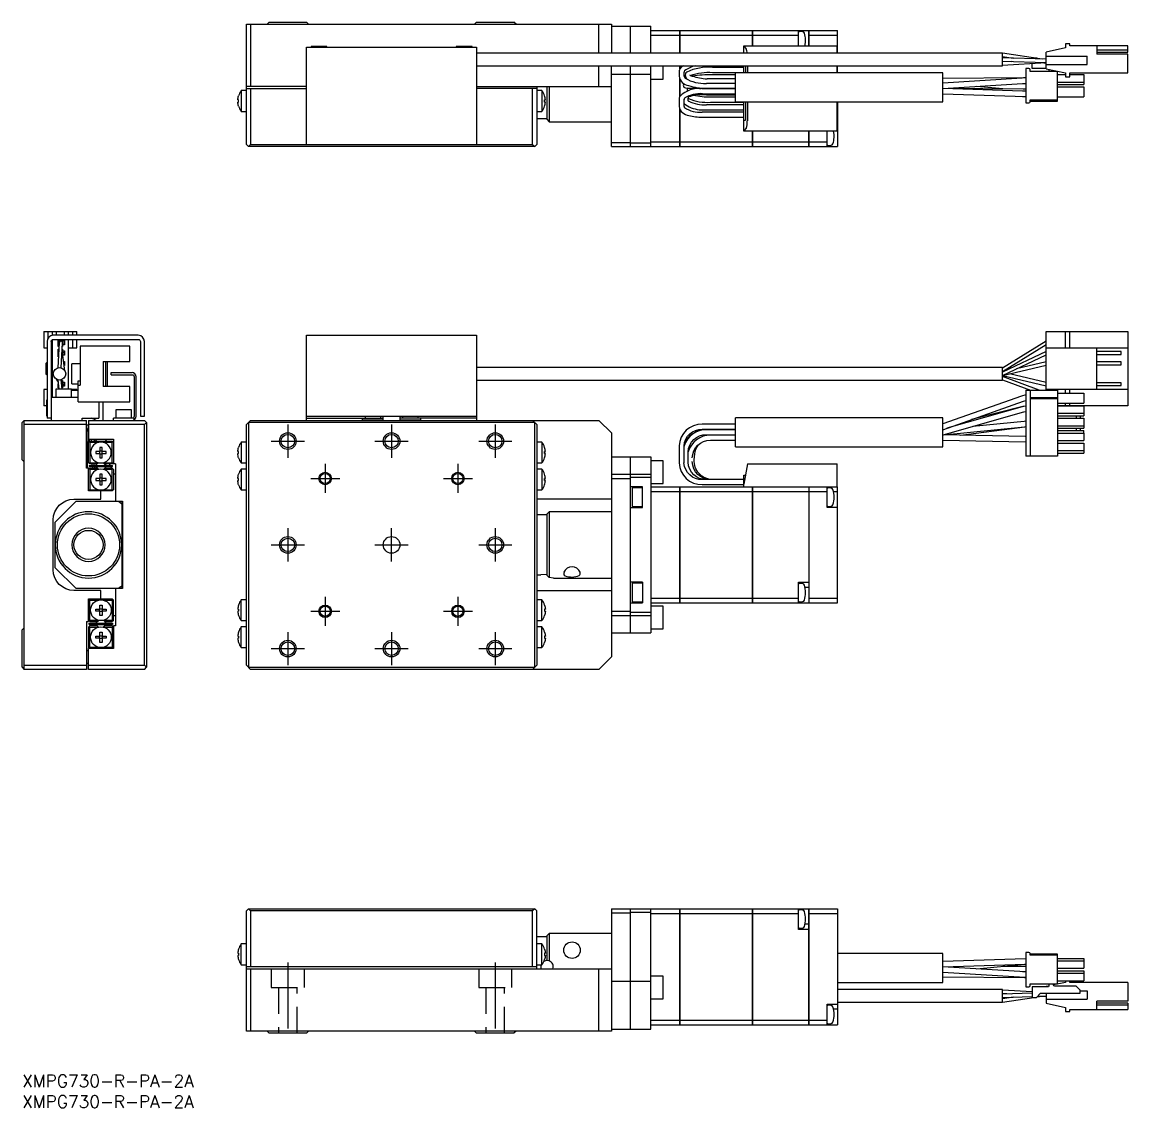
# Model space of a CAD drawing. Extents: x 0 to 554, y -8 to 254.
# Drawn here: x 0 to 266.6, y -8 to 253.6 of the extents above; entities that cross this region are included whole.
import ezdxf

# ---------------------------------------------------------------- set-up
doc = ezdxf.new("R2010")
doc.units = 0
doc.header["$LTSCALE"] = 0.5
doc.linetypes.add('CENTER', pattern=[50.8, 31.75, -6.35, 6.35, -6.35])
doc.linetypes.add('DASHED', pattern=[19.05, 12.7, -6.35])
for name, color, linetype in [('MSM_CENTER', 1, 'CENTER'), ('MSM_CONTINUOUS', 7, 'CONTINUOUS'), ('MSM_DASHED', 4, 'DASHED'), ('MSM_NARROW', 5, 'CONTINUOUS'), ('MSM_PART_NUMBER', 7, 'CONTINUOUS')]:
    doc.layers.add(name, color=color, linetype=linetype)
doc.styles.get("Standard").update_dxf_attribs({"font": 'txt.shx', "height": 3, "bigfont": 'bigfont.shx'})

msp = doc.modelspace()

# ---------------------------------------------------------------- linework, layer by layer
at = {"layer": 'MSM_CENTER'}
for p, q in [((64.06, 156.66), (64.06, 148.66)), ((89.06, 156.66), (89.06, 148.66)), ((114.06, 156.66), (114.06, 148.66)), ((60.06, 152.66), (68.06, 152.66)), ((85.06, 152.66), (93.06, 152.66)), ((110.06, 152.66), (118.06, 152.66)), ((73.06, 147.16), (73.06, 140.16)), ((105.06, 147.16), (105.06, 140.16)), ((69.56, 143.66), (76.56, 143.66)), ((101.56, 143.66), (108.56, 143.66)), ((64.06, 131.66), (64.06, 123.66)), ((89.06, 123.66), (89.06, 131.66)), ((114.06, 131.66), (114.06, 123.66)), ((60.06, 127.66), (68.06, 127.66)), ((85.06, 127.66), (93.06, 127.66)), ((110.06, 127.66), (118.06, 127.66)), ((73.06, 115.16), (73.06, 108.16)), ((105.06, 115.16), (105.06, 108.16)), ((69.56, 111.66), (76.56, 111.66)), ((101.56, 111.66), (108.56, 111.66)), ((64.06, 106.66), (64.06, 98.66)), ((89.06, 106.66), (89.06, 98.66)), ((114.06, 106.66), (114.06, 98.66)), ((60.06, 102.66), (68.06, 102.66)), ((85.06, 102.66), (93.06, 102.66)), ((110.06, 102.66), (118.06, 102.66)), ((64.06, 27), (64.06, 8)), ((114.06, 27), (114.06, 8))]:
    msp.add_line(p, q, dxfattribs=at)
at = {"layer": 'MSM_CONTINUOUS'}
for p, q in [((59.56, 253.62), (59.06, 253.12)), ((59.56, 253.62), (68.56, 253.62)), ((69.06, 253.12), (68.56, 253.62)), ((109.56, 253.62), (109.06, 253.12)), ((109.56, 253.62), (118.56, 253.62)), ((119.06, 253.12), (118.56, 253.62)), ((54.06, 224.12), (54.06, 253.12)), ((54.06, 253.12), (142.06, 253.12)), ((55.06, 253.12), (55.06, 238.12)), ((139.06, 246.12), (139.06, 253.12)), ((142.06, 253.12), (142.06, 246.12)), ((142.06, 252.62), (151.56, 252.62)), ((146.56, 252.62), (146.56, 246.12)), ((151.56, 246.12), (151.56, 252.62)), ((151.56, 251.62), (158.55, 251.62)), ((158.55, 246.12), (158.55, 251.62)), ((158.56, 251.61), (158.55, 251.61)), ((158.56, 251.62), (176.05, 251.62)), ((158.56, 251.62), (158.56, 246.12)), ((176.05, 247.92), (176.05, 251.62)), ((176.06, 251.61), (176.05, 251.61)), ((176.06, 251.62), (176.06, 247.92)), ((176.06, 251.62), (189.66, 251.62)), ((187.16, 247.92), (187.16, 251.62)), ((188.15, 251.28), (187.38, 251.35)), ((189.66, 247.92), (189.66, 251.62)), ((189.66, 251.61), (189.67, 251.61)), ((189.67, 251.62), (189.67, 247.92)), ((189.67, 251.62), (196.56, 251.62)), ((196.56, 246.12), (196.56, 251.62)), ((151.56, 250.47), (158.55, 250.47)), ((158.56, 250.47), (158.55, 250.47)), ((158.56, 250.47), (176.05, 250.47)), ((173.96, 246.12), (173.96, 247.92)), ((173.96, 247.92), (196.46, 247.92)), ((176.06, 250.47), (176.05, 250.47)), ((176.06, 250.47), (187.16, 250.47)), ((189.66, 250.47), (189.67, 250.47)), ((189.67, 250.47), (196.56, 250.47)), ((196.46, 246.12), (196.46, 247.92)), ((251.56, 248.4), (251.56, 247.4)), ((252.56, 248.4), (251.56, 248.4)), ((252.56, 247.9), (252.56, 248.4)), ((68.56, 224.12), (68.56, 247.62)), ((68.56, 247.62), (109.56, 247.62)), ((73.46, 247.72), (69.66, 247.72)), ((69.66, 247.72), (69.66, 247.62)), ((73.46, 247.62), (73.46, 247.72)), ((108.46, 247.72), (104.66, 247.72)), ((104.66, 247.72), (104.66, 247.62)), ((108.46, 247.62), (108.46, 247.72)), ((109.56, 247.62), (109.56, 224.12)), ((236.31, 246.12), (109.56, 246.12)), ((173.96, 247.81), (174.57, 247.21)), ((236.31, 243.12), (236.31, 246.12)), ((245.9, 244.71), (236.31, 246.12)), ((236.31, 245.32), (238.93, 244.94)), ((251.56, 247.4), (246.86, 246.4)), ((246.86, 242.4), (246.86, 246.4)), ((246.86, 245.4), (256.71, 245.4)), ((266.56, 247.9), (252.56, 247.9)), ((256.71, 243.4), (256.71, 245.4)), ((259.06, 247.9), (259.06, 245.9)), ((266.56, 246.9), (259.06, 246.9)), ((259.06, 246.4), (266.56, 246.4)), ((266.56, 245.9), (259.06, 245.9)), ((266.56, 246.4), (266.56, 247.9)), ((266.56, 241.4), (266.56, 245.9)), ((109.56, 243.12), (236.31, 243.12)), ((139.06, 238.12), (139.06, 243.12)), ((142.06, 223.62), (142.06, 243.12)), ((146.56, 243.12), (146.56, 223.62)), ((151.56, 223.62), (151.56, 243.12)), ((154.56, 239.87), (154.56, 243.12)), ((158.55, 242.33), (158.55, 243.12)), ((158.56, 243.12), (158.56, 242.35)), ((173.96, 242.72), (166.44, 242.72)), ((173.96, 241.39), (173.96, 243.12)), ((174.35, 243.12), (174.35, 241.39)), ((174.83, 243.12), (174.83, 241.39)), ((196.46, 241.39), (196.46, 243.12)), ((196.56, 241.39), (196.56, 243.12)), ((246.86, 244.68), (236.31, 245.02)), ((236.31, 244.22), (246.86, 243.88)), ((236.31, 244.22), (238.4, 244.15)), ((238.42, 244.15), (236.31, 244.02)), ((236.31, 243.22), (246.86, 243.88)), ((243.51, 242.47), (243.51, 243.67)), ((243.91, 245), (244.51, 245)), ((244.51, 245), (244.62, 244.9)), ((246.34, 243.85), (246.86, 243.77)), ((246.86, 243.4), (256.71, 243.4)), ((142.06, 241.12), (151.56, 241.12)), ((158.36, 241.57), (158.36, 240.62)), ((158.55, 235.72), (158.55, 239.97)), ((158.56, 239.95), (158.56, 235.74)), ((159.56, 240.6), (159.56, 241.57)), ((159.88, 240.58), (159.9, 240.54)), ((159.9, 240.54), (159.97, 240.34)), ((161.08, 240.79), (161.03, 240.95)), ((171.96, 240.92), (166.42, 240.92)), ((166.44, 241.52), (173.96, 241.52)), ((166.54, 239.97), (166.5, 239.97)), ((171.96, 239.97), (166.52, 239.97)), ((171.96, 234.39), (171.96, 241.39)), ((221.96, 241.39), (171.96, 241.39)), ((221.96, 234.39), (221.96, 241.39)), ((241.63, 240.17), (221.96, 240.02)), ((241.1, 240.12), (221.96, 238.92)), ((241.96, 240.16), (241.1, 240.12)), ((241.96, 240.17), (241.36, 240.17)), ((241.96, 240.17), (241.63, 240.17)), ((241.96, 242.43), (241.96, 234.15)), ((242.68, 242.43), (241.96, 242.43)), ((242.98, 241.72), (242.98, 242.13)), ((249.61, 241.72), (242.98, 241.72)), ((246.86, 242.47), (243.51, 242.47)), ((246.86, 242.4), (251.56, 241.4)), ((247.51, 242.26), (247.51, 241.72)), ((248.66, 241.72), (248.66, 242)), ((249.61, 234.61), (249.61, 241.72)), ((249.61, 240.99), (251.56, 240.99)), ((251.56, 241.4), (251.56, 240.4)), ((251.56, 240.4), (252.56, 240.4)), ((252.56, 241.4), (266.56, 241.4)), ((252.56, 240.4), (252.56, 241.4)), ((252.56, 240.99), (255.96, 240.99)), ((255.96, 240.99), (255.96, 238.59)), ((68.56, 238.12), (54.06, 238.12)), ((54.06, 237.62), (68.56, 237.62)), ((55.06, 237.62), (55.06, 224.12)), ((109.56, 238.12), (142.06, 238.12)), ((124.06, 237.62), (109.56, 237.62)), ((123.06, 224.12), (123.06, 237.62)), ((124.06, 238.12), (124.06, 224.12)), ((126.56, 230.12), (126.56, 238.12)), ((127.06, 238.12), (127.06, 229.62)), ((151.56, 239.87), (154.56, 239.87)), ((159.4, 238.61), (159.36, 238.42)), ((159.52, 238.79), (159.4, 238.61)), ((160.37, 237.75), (160.36, 237.7)), ((160.36, 237.7), (160.36, 237.29)), ((160.36, 237.29), (160.36, 237.26)), ((160.36, 237.26), (160.42, 237.03)), ((171.96, 237.57), (163.96, 237.57)), ((171.96, 238.87), (164.96, 238.87)), ((164.96, 237.67), (171.96, 237.67)), ((241.17, 237), (221.96, 237.62)), ((221.98, 237.62), (241.18, 238.82)), ((241.3, 237.48), (221.98, 237.62)), ((236.44, 237.51), (230.12, 238.13)), ((241.18, 238.82), (241.96, 238.86)), ((241.96, 237.47), (241.3, 237.48)), ((249.61, 239.19), (255.96, 239.19)), ((249.61, 238.59), (255.96, 238.59)), ((249.61, 237.99), (255.96, 237.99)), ((255.96, 237.99), (255.96, 235.59)), ((52.17, 234.88), (51.98, 234.88)), ((52.17, 235.87), (52.16, 235.87)), ((52.17, 234.36), (52.17, 234.88)), ((52.84, 237.12), (52.84, 232.12)), ((54.06, 237.12), (52.84, 237.12)), ((125.29, 237.12), (124.06, 237.12)), ((125.29, 237.12), (125.29, 232.12)), ((125.95, 235.87), (125.96, 235.87)), ((125.95, 234.36), (125.95, 234.88)), ((125.95, 234.88), (126.15, 234.88)), ((158.36, 235.02), (158.36, 233.28)), ((159.56, 233.28), (159.56, 235.02)), ((160.56, 234.68), (160.56, 235.41)), ((162.91, 236.19), (164.96, 236.12)), ((163.96, 236.37), (171.96, 236.37)), ((164.96, 236.12), (171.96, 236.12)), ((171.96, 235.52), (165.96, 235.52)), ((221.96, 236.32), (241.85, 235.68)), ((241.13, 235.7), (241.96, 235.68)), ((241.96, 236.98), (241.17, 237)), ((241.85, 235.68), (241.96, 235.67)), ((242.98, 234.45), (242.98, 234.86)), ((242.98, 234.86), (249.61, 234.86)), ((242.98, 234.61), (249.61, 234.61)), ((249.61, 235.59), (255.96, 235.59)), ((51.98, 234.36), (52.17, 234.36)), ((52.16, 233.37), (52.17, 233.37)), ((52.84, 232.12), (54.06, 232.12)), ((124.06, 232.12), (125.29, 232.12)), ((126.15, 234.36), (125.95, 234.36)), ((125.96, 233.37), (125.95, 233.37)), ((158.55, 223.62), (158.55, 232.67)), ((158.56, 232.65), (158.56, 223.62)), ((173.96, 231.92), (163.96, 231.92)), ((173.96, 233.72), (164.96, 233.72)), ((164.96, 232.52), (173.96, 232.52)), ((165.96, 234.32), (173.96, 234.32)), ((171.96, 234.39), (221.96, 234.39)), ((173.96, 227.32), (173.96, 234.39)), ((174.35, 234.39), (174.35, 230.02)), ((174.83, 234.39), (174.83, 229.8)), ((196.46, 227.32), (196.46, 234.39)), ((196.56, 234.39), (196.56, 223.62)), ((241.96, 234.15), (242.68, 234.15)), ((124.06, 230.37), (126.56, 230.37)), ((126.56, 230.12), (127.06, 229.62)), ((127.06, 229.62), (142.06, 229.62)), ((163.96, 230.72), (173.96, 230.72)), ((173.96, 230.02), (174.35, 230.02)), ((174.57, 228.03), (173.96, 227.43)), ((196.46, 227.32), (173.96, 227.32)), ((176.05, 223.62), (176.05, 227.32)), ((176.06, 227.32), (176.06, 223.62)), ((189.66, 223.62), (189.66, 227.32)), ((189.67, 227.32), (189.67, 223.62)), ((194.06, 223.62), (194.06, 227.32)), ((196.46, 227.37), (196.56, 227.37)), ((54.06, 224.12), (54.56, 223.62)), ((54.56, 223.62), (55.06, 224.12)), ((55.06, 224.12), (123.06, 224.12)), ((123.06, 224.12), (123.56, 223.62)), ((123.56, 223.62), (124.06, 224.12)), ((142.06, 224.62), (146.56, 224.62)), ((151.56, 224.46), (146.56, 224.46)), ((151.56, 224.78), (158.55, 224.78)), ((158.56, 224.78), (158.55, 224.78)), ((158.56, 224.78), (176.05, 224.78)), ((176.06, 224.78), (176.05, 224.78)), ((176.06, 224.78), (189.66, 224.78)), ((189.66, 224.78), (189.67, 224.78)), ((189.67, 224.78), (194.06, 224.78)), ((194.27, 223.89), (195.04, 223.96)), ((123.56, 223.62), (54.56, 223.62)), ((142.06, 223.62), (158.55, 223.62)), ((158.56, 223.63), (158.55, 223.63)), ((158.56, 223.62), (176.05, 223.62)), ((176.06, 223.63), (176.05, 223.63)), ((176.06, 223.62), (189.66, 223.62)), ((189.66, 223.63), (189.67, 223.63)), ((189.67, 223.62), (196.56, 223.62)), ((5.22, 179.08), (5.22, 175.13)), ((5.22, 179.08), (13.22, 179.08)), ((6.22, 179.08), (6.22, 177.44)), ((7.22, 179.08), (7.22, 178.13)), ((8.22, 179.08), (8.22, 178.16)), ((10.22, 178.16), (10.22, 179.08)), ((11.22, 178.16), (11.22, 179.08)), ((12.22, 178.16), (12.22, 179.08)), ((13.22, 178.16), (13.22, 179.08)), ((246.86, 164.91), (246.86, 179.08)), ((246.86, 179.08), (266.56, 179.08)), ((251.56, 175.13), (251.56, 179.08)), ((252.56, 175.13), (252.56, 179.08)), ((266.56, 179.08), (266.56, 161.18)), ((6, 176.66), (6, 158.16)), ((7, 176.66), (7, 157.66)), ((7.22, 177.07), (7.22, 163.16)), ((28, 178.16), (7.5, 178.16)), ((7.5, 177.16), (28, 177.16)), ((8.94, 176.4), (8.62, 170.31)), ((8.72, 175.48), (8.72, 177.16)), ((9.42, 170.3), (9.74, 176.36)), ((9.72, 177.16), (9.72, 176.88)), ((9.72, 176.88), (10.22, 176.88)), ((10.22, 176.88), (10.22, 175.88)), ((11.22, 165.16), (11.22, 177.16)), ((12.22, 175.13), (12.22, 177.16)), ((13.22, 175.13), (13.22, 177.16)), ((28.5, 176.66), (28.5, 158.66)), ((29.5, 158.66), (29.5, 176.66)), ((68.56, 178.16), (109.56, 178.16)), ((68.56, 157.66), (68.56, 178.16)), ((109.56, 178.16), (109.56, 157.66)), ((246.86, 176.78), (236.31, 170.26)), ((236.31, 169.46), (246.86, 175.98)), ((5.22, 175.13), (6, 175.13)), ((8.89, 175.48), (8.72, 175.48)), ((8.72, 174.78), (8.86, 174.78)), ((8.72, 172.98), (8.72, 174.78)), ((9.66, 174.78), (9.72, 174.78)), ((9.72, 175.48), (9.7, 175.48)), ((10.22, 175.88), (9.72, 175.88)), ((9.72, 175.88), (9.72, 175.48)), ((9.72, 174.78), (9.72, 174.38)), ((9.72, 174.38), (10.22, 174.38)), ((10.31, 169.59), (9.74, 173.93)), ((10.22, 173.38), (9.81, 173.38)), ((10.22, 174.38), (10.22, 173.38)), ((11.22, 175.13), (13.22, 175.13)), ((26, 175.56), (14, 175.56)), ((14, 175.56), (14, 166.16)), ((26, 171.86), (26, 175.56)), ((246.86, 174.28), (236.31, 169.26)), ((236.31, 168.46), (246.86, 173.48)), ((246.86, 175.13), (266.56, 175.13)), ((259.06, 165.13), (259.06, 175.13)), ((264.96, 174.23), (259.06, 174.23)), ((259.06, 173.53), (264.96, 173.53)), ((264.96, 173.53), (264.96, 174.23)), ((6, 171.65), (5.72, 171.38)), ((5.72, 171.38), (5.72, 168.88)), ((8.76, 172.98), (8.72, 172.98)), ((8.72, 172.21), (8.72, 172.28)), ((8.72, 172.28), (8.73, 172.28)), ((10.01, 171.88), (10.22, 171.88)), ((10.22, 170.88), (10.14, 170.88)), ((10.22, 171.88), (10.22, 170.88)), ((12, 166.46), (12, 171.26)), ((14, 171.26), (12, 171.26)), ((19.5, 171.86), (26, 171.86)), ((19.5, 171.86), (19.5, 165.86)), ((20.2, 165.86), (20.2, 171.86)), ((20.5, 171.86), (20.5, 165.86)), ((236.31, 168.46), (246.86, 170.98)), ((246.86, 171.78), (239.69, 170.06)), ((264.96, 171.73), (259.06, 171.73)), ((259.06, 171.03), (264.96, 171.03)), ((264.96, 171.03), (264.96, 171.73)), ((5.72, 168.88), (6, 168.6)), ((21.5, 168.66), (21.5, 169.16)), ((21.5, 169.16), (26.5, 169.16)), ((21.5, 168.66), (26.5, 168.66)), ((27, 168.16), (27, 158.66)), ((27.5, 158.66), (27.5, 168.16)), ((236.31, 170.36), (109.56, 170.36)), ((236.31, 167.36), (236.31, 170.36)), ((236.31, 168.46), (246.86, 165.98)), ((245.2, 164.91), (236.31, 168.26)), ((246.86, 166.78), (238, 168.86)), ((8.24, 167.56), (8.69, 166.85)), ((8.64, 167.4), (8.84, 165.16)), ((8.72, 165.48), (8.72, 166.45)), ((8.81, 165.48), (8.72, 165.48)), ((9.64, 165.16), (9.44, 167.42)), ((9.45, 167.28), (9.72, 167.28)), ((9.79, 166.59), (9.47, 167.11)), ((9.72, 165.48), (9.61, 165.48)), ((9.72, 167.28), (9.72, 166.88)), ((9.72, 166.88), (10.22, 166.88)), ((9.72, 165.88), (9.72, 165.48)), ((10.22, 165.88), (9.72, 165.88)), ((10.22, 166.88), (10.22, 165.88)), ((12, 166.46), (13.5, 166.46)), ((13.5, 162.16), (13.5, 167.21)), ((13.5, 167.21), (14, 167.21)), ((13.5, 166.16), (14, 166.16)), ((26, 165.86), (19.5, 165.86)), ((26, 162.16), (26, 165.86)), ((109.56, 167.36), (236.31, 167.36)), ((236.31, 167.46), (243.08, 164.91)), ((264.96, 166.73), (259.06, 166.73)), ((259.06, 166.03), (264.96, 166.03)), ((264.96, 166.03), (264.96, 166.73)), ((5.22, 165.13), (5.22, 161.18)), ((6, 165.13), (5.22, 165.13)), ((13.5, 163.16), (7, 163.16)), ((11.9, 165.16), (8.1, 165.16)), ((8.1, 165.16), (8.1, 163.16)), ((11.9, 163.16), (11.9, 165.16)), ((13.22, 165.13), (11.9, 165.13)), ((11.9, 164.91), (13.5, 164.91)), ((12.22, 164.91), (12.22, 165.13)), ((13.22, 164.91), (13.22, 165.13)), ((240.93, 163.53), (221.96, 156.8)), ((241.96, 163.79), (240.93, 163.53)), ((241.96, 164.91), (241.96, 149.06)), ((241.96, 164.91), (249.61, 164.91)), ((242.98, 164.91), (242.98, 149.06)), ((249.61, 163.13), (242.98, 163.13)), ((249.61, 162.83), (242.98, 162.83)), ((266.56, 165.13), (246.86, 165.13)), ((249.61, 164.91), (249.61, 149.06)), ((249.61, 164.18), (255.96, 164.18)), ((251.56, 164.18), (251.56, 165.13)), ((252.56, 164.18), (252.56, 165.13)), ((255.96, 164.18), (255.96, 161.78)), ((5.9, 161.18), (5.22, 161.18)), ((5.9, 162.56), (5.9, 158.76)), ((6, 162.56), (5.9, 162.56)), ((13.5, 162.16), (26, 162.16)), ((18.5, 162.16), (18.5, 158.16)), ((19.47, 162.16), (19.47, 157.66)), ((26.4, 160.16), (22.6, 160.16)), ((22.6, 160.16), (22.6, 158.16)), ((26.4, 158.16), (26.4, 160.16)), ((221.96, 155.42), (241.37, 162.31)), ((241.11, 160.94), (222.9, 155.75)), ((241.2, 160.98), (228.89, 157.88)), ((241.96, 161.11), (241.11, 160.94)), ((241.96, 161.12), (241.2, 160.98)), ((241.36, 162.3), (241.96, 162.47)), ((241.37, 162.31), (241.96, 162.47)), ((249.61, 161.78), (255.96, 161.78)), ((249.61, 161.18), (255.96, 161.18)), ((266.56, 161.18), (249.61, 161.18)), ((251.56, 161.18), (251.56, 161.78)), ((252.56, 161.18), (252.56, 161.78)), ((255.96, 161.18), (255.96, 159.38)), ((0, 157.16), (0.5, 157.66)), ((0.5, 97.66), (0.5, 157.66)), ((0.5, 157.66), (15.5, 157.66)), ((5.9, 158.76), (6, 158.76)), ((7, 158.16), (6, 158.16)), ((14.5, 158.16), (18.5, 158.16)), ((14.5, 157.66), (14.5, 158.16)), ((15.5, 146.16), (15.5, 157.66)), ((16, 157.66), (16, 153.16)), ((16, 157.66), (29.5, 157.66)), ((17.46, 157.85), (17.49, 158.16)), ((22, 157.66), (22, 158.16)), ((27, 158.16), (22, 158.16)), ((27, 157.79), (27, 158.16)), ((28.5, 158.66), (29.5, 158.66)), ((30, 157.16), (29.5, 157.66)), ((54.06, 156.66), (55.06, 157.66)), ((55.06, 157.66), (139.06, 157.66)), ((68.56, 158.66), (109.56, 158.66)), ((68.56, 158.16), (87.06, 158.16)), ((82.06, 157.66), (82.06, 158.16)), ((82.06, 157.79), (87.06, 157.79)), ((82.66, 158.66), (82.66, 158.16)), ((86.46, 158.16), (86.46, 158.66)), ((87.06, 157.79), (87.06, 158.66)), ((91.06, 158.66), (91.06, 157.79)), ((109.56, 158.16), (91.06, 158.16)), ((91.06, 157.79), (96.06, 157.79)), ((91.66, 158.66), (91.66, 158.16)), ((95.46, 158.16), (95.46, 158.66)), ((96.06, 158.16), (96.06, 157.66)), ((123.06, 157.66), (124.06, 156.66)), ((142.06, 154.66), (139.06, 157.66)), ((171.96, 151.31), (171.96, 158.31)), ((221.96, 158.31), (171.96, 158.31)), ((221.96, 151.31), (221.96, 158.31)), ((222.05, 154.16), (241.47, 159.69)), ((241.55, 157.42), (229.15, 156.18)), ((241.47, 159.69), (241.96, 159.8)), ((241.96, 157.45), (241.55, 157.42)), ((249.61, 159.38), (255.96, 159.38)), ((249.61, 158.78), (255.96, 158.78)), ((249.61, 158.18), (255.96, 158.18)), ((254.07, 158.78), (254.07, 158.18)), ((255.07, 158.78), (255.07, 158.18)), ((255.96, 159.38), (255.96, 158.78)), ((255.96, 158.18), (255.96, 156.38)), ((0, 148.16), (0, 157.16)), ((15.5, 156.66), (0.5, 156.66)), ((15.5, 154.93), (15.9, 155.87)), ((15.77, 146.16), (15.95, 154.79)), ((29.5, 156.66), (16, 156.66)), ((29.5, 156.66), (30, 157.16)), ((29.5, 98.66), (29.5, 156.66)), ((30, 157.16), (30, 98.16)), ((54.06, 98.66), (54.06, 156.66)), ((54.56, 157.16), (54.56, 98.16)), ((123.56, 157.16), (54.56, 157.16)), ((123.56, 98.16), (123.56, 157.16)), ((124.06, 156.66), (124.06, 98.66)), ((142.06, 154.66), (142.06, 100.66)), ((171.96, 156.71), (163.96, 156.71)), ((163.96, 155.51), (171.96, 155.51)), ((171.96, 155.41), (164.96, 155.41)), ((222.09, 154.17), (241.68, 156.13)), ((226.26, 154.07), (241.72, 156.12)), ((241.68, 156.13), (241.96, 156.15)), ((249.61, 156.38), (255.96, 156.38)), ((249.61, 155.78), (255.96, 155.78)), ((249.61, 155.18), (255.96, 155.18)), ((254.07, 155.78), (254.07, 155.18)), ((255.07, 155.78), (255.07, 155.18)), ((255.96, 156.38), (255.96, 155.78)), ((255.96, 154.58), (255.96, 155.18)), ((16, 153.21), (15.94, 153.59)), ((16, 153.16), (22, 153.16)), ((16, 152.36), (16.15, 152.51)), ((16, 147.46), (16, 152.36)), ((16.11, 152.46), (16.01, 153.16)), ((16.11, 153.16), (16.22, 152.57)), ((16.3, 152.66), (16.15, 152.51)), ((16.15, 152.51), (16.3, 152.36)), ((16.3, 152.66), (21.7, 152.66)), ((16.3, 152.36), (16.3, 147.46)), ((18.5, 152.36), (16.3, 152.36)), ((16.55, 153.16), (16.71, 152.66)), ((17.25, 153.16), (17.46, 152.66)), ((17.5, 153.16), (18, 152.66)), ((21.7, 152.36), (19.5, 152.36)), ((20, 152.66), (20.25, 152.91)), ((20.25, 152.91), (20.5, 153.16)), ((21.85, 152.51), (21.7, 152.66)), ((21.7, 152.36), (21.85, 152.51)), ((21.7, 147.46), (21.7, 152.36)), ((21.85, 152.51), (22, 152.36)), ((22, 153.16), (22, 147.16)), ((52.84, 152.41), (52.84, 147.41)), ((54.06, 152.41), (52.84, 152.41)), ((125.29, 152.41), (124.06, 152.41)), ((125.29, 152.41), (125.29, 147.41)), ((164.25, 154.05), (164.22, 154.05)), ((164.22, 154.05), (164.25, 154.05)), ((164.25, 154.05), (165.46, 154.21)), ((164.96, 154.11), (164.25, 154.05)), ((164.96, 154.21), (171.96, 154.21)), ((171.96, 154.11), (164.96, 154.11)), ((165.96, 152.91), (171.96, 152.91)), ((241.88, 153.76), (221.96, 154.16)), ((221.96, 152.86), (241.86, 152.46)), ((241.96, 153.76), (241.81, 153.76)), ((241.86, 152.46), (241.96, 152.46)), ((241.96, 153.76), (241.88, 153.76)), ((249.61, 154.58), (255.96, 154.58)), ((249.61, 152.78), (255.96, 152.78)), ((249.61, 152.18), (255.96, 152.18)), ((255.96, 154.58), (255.96, 152.78)), ((255.96, 152.18), (255.96, 150.38)), ((18.74, 150.17), (17.75, 150.17)), ((17.75, 150.17), (17.75, 149.65)), ((17.75, 149.65), (18.74, 149.65)), ((18.67, 150.17), (18.67, 149.65)), ((19.26, 151.16), (18.74, 151.16)), ((18.74, 151.16), (18.74, 150.17)), ((19.26, 150.23), (18.74, 150.23)), ((18.74, 149.65), (18.74, 148.66)), ((18.74, 149.58), (19.26, 149.58)), ((19.26, 150.17), (19.26, 151.16)), ((20.25, 150.17), (19.26, 150.17)), ((19.26, 148.66), (19.26, 149.65)), ((19.26, 149.65), (20.25, 149.65)), ((19.33, 149.65), (19.33, 150.17)), ((20.25, 149.65), (20.25, 150.17)), ((52.17, 150.17), (51.98, 150.17)), ((51.98, 149.65), (52.17, 149.65)), ((52.17, 151.16), (52.16, 151.16)), ((52.17, 149.65), (52.17, 150.17)), ((125.95, 151.16), (125.96, 151.16)), ((125.95, 150.17), (126.15, 150.17)), ((125.95, 149.65), (125.95, 150.17)), ((126.15, 149.65), (125.95, 149.65)), ((158.36, 151.5), (158.36, 147.41)), ((159.56, 147.41), (159.56, 151.5)), ((159.57, 151.5), (159.56, 151.47)), ((160.56, 147.57), (160.56, 150.05)), ((162.04, 148.17), (162.16, 149.56)), ((171.96, 151.31), (221.96, 151.31)), ((249.61, 150.38), (255.96, 150.38)), ((249.61, 149.78), (255.96, 149.78)), ((255.96, 150.38), (255.96, 149.78)), ((0, 148.16), (0.5, 147.66)), ((16.15, 147.31), (16, 147.46)), ((16.3, 147.46), (16.15, 147.31)), ((16.15, 147.31), (16.3, 147.16)), ((16.2, 146.81), (21.8, 146.81)), ((16.2, 146.81), (16.2, 146.51)), ((16.3, 147.46), (18.39, 147.46)), ((18.09, 147.16), (16.3, 147.16)), ((16.92, 146.85), (16.88, 147.16)), ((17.26, 147.16), (17.32, 146.81)), ((18.41, 147.48), (17.76, 146.83)), ((18.74, 148.66), (19.26, 148.66)), ((19.54, 147.46), (19.67, 147.33)), ((19.59, 147.48), (19.61, 147.46)), ((19.61, 147.46), (21.7, 147.46)), ((19.61, 147.46), (20.24, 146.83)), ((19.67, 147.33), (20.19, 146.81)), ((22.5, 147.16), (19.91, 147.16)), ((21.25, 146.81), (21.1, 147.16)), ((21.85, 147.31), (21.7, 147.46)), ((21.7, 147.16), (21.85, 147.31)), ((21.8, 146.51), (21.8, 146.81)), ((22, 147.46), (21.85, 147.31)), ((22.5, 147.16), (22.5, 138.16)), ((52.16, 148.65), (52.17, 148.66)), ((52.84, 147.41), (54.06, 147.41)), ((124.06, 147.41), (125.29, 147.41)), ((125.96, 148.65), (125.95, 148.66)), ((142.06, 148.87), (151.56, 148.87)), ((146.56, 148.87), (146.56, 106.44)), ((151.56, 148.87), (151.56, 106.44)), ((154.56, 147.91), (151.56, 147.91)), ((154.56, 142.41), (154.56, 147.91)), ((174.83, 147.16), (173.96, 142.26)), ((174.83, 147.16), (196.46, 147.16)), ((196.46, 141.66), (196.46, 147.16)), ((249.61, 149.06), (241.96, 149.06)), ((16, 146.16), (15.5, 146.16)), ((15.77, 146.39), (15.81, 146.16)), ((16, 140.66), (16, 146.16)), ((16, 145.86), (16.15, 146.01)), ((16.3, 146.16), (16.15, 146.01)), ((16.15, 146.01), (16.3, 145.86)), ((16.2, 146.51), (21.8, 146.51)), ((16.3, 146.16), (18.09, 146.16)), ((16.3, 145.86), (16.3, 140.96)), ((18.39, 145.86), (16.3, 145.86)), ((17.02, 146.16), (16.97, 146.51)), ((17.38, 146.51), (17.45, 146.16)), ((18.39, 145.86), (17.76, 146.48)), ((18.46, 145.85), (17.81, 146.51)), ((18.41, 145.84), (18.39, 145.86)), ((19.26, 144.66), (18.74, 144.66)), ((18.74, 144.66), (18.74, 143.67)), ((19.26, 143.67), (19.26, 144.66)), ((19.91, 146.16), (19.59, 145.84)), ((21.7, 145.86), (19.61, 145.86)), ((19.91, 146.16), (20.24, 146.48)), ((19.91, 146.16), (21.7, 146.16)), ((20.06, 146.16), (20.02, 146.26)), ((20.13, 146.38), (20.22, 146.16)), ((21.53, 146.16), (21.38, 146.51)), ((21.85, 146.01), (21.7, 146.16)), ((21.7, 145.86), (21.85, 146.01)), ((21.7, 140.96), (21.7, 145.86)), ((21.85, 146.01), (22, 145.86)), ((22, 145.86), (22, 140.96)), ((22.17, 144.66), (22, 145.05)), ((22.5, 144.66), (22, 144.66)), ((52.17, 144.66), (52.16, 144.66)), ((52.84, 145.91), (52.84, 140.91)), ((54.06, 145.91), (52.84, 145.91)), ((125.29, 145.91), (124.06, 145.91)), ((125.29, 145.91), (125.29, 140.91)), ((125.95, 144.66), (125.96, 144.66)), ((142.06, 144.66), (151.56, 144.66)), ((146.56, 143.97), (151.56, 143.97)), ((173.96, 141.66), (173.96, 144.46)), ((173.96, 144.46), (174.35, 144.46)), ((18.74, 143.67), (17.75, 143.67)), ((17.75, 143.67), (17.75, 143.15)), ((17.75, 143.15), (18.74, 143.15)), ((18.67, 143.67), (18.67, 143.15)), ((19.26, 143.73), (18.74, 143.73)), ((18.74, 143.15), (18.74, 142.16)), ((18.74, 143.08), (19.26, 143.08)), ((18.74, 142.16), (19.26, 142.16)), ((20.25, 143.67), (19.26, 143.67)), ((19.26, 143.15), (20.25, 143.15)), ((19.26, 142.16), (19.26, 143.15)), ((19.33, 143.15), (19.33, 143.67)), ((20.25, 143.15), (20.25, 143.67)), ((52.17, 143.67), (51.98, 143.67)), ((51.98, 143.15), (52.17, 143.15)), ((52.16, 142.15), (52.17, 142.16)), ((52.17, 143.15), (52.17, 143.67)), ((125.95, 143.67), (126.15, 143.67)), ((125.95, 143.15), (125.95, 143.67)), ((126.15, 143.15), (125.95, 143.15)), ((125.96, 142.15), (125.95, 142.16)), ((142.06, 143.66), (146.56, 143.66)), ((149.56, 141.66), (146.56, 141.66)), ((147.06, 141.41), (147.06, 136.91)), ((149.56, 141.41), (147.06, 141.41)), ((149.56, 136.66), (149.56, 141.66)), ((151.56, 142.41), (154.56, 142.41)), ((151.56, 141.66), (158.55, 141.66)), ((158.55, 113.66), (158.55, 141.66)), ((158.56, 141.65), (158.55, 141.65)), ((158.56, 141.66), (158.56, 113.66)), ((158.56, 141.66), (196.56, 141.66)), ((173.96, 143.41), (163.96, 143.41)), ((163.96, 142.21), (173.96, 142.21)), ((166.44, 143.41), (166.21, 143.41)), ((176.05, 113.66), (176.05, 141.66)), ((176.06, 141.65), (176.05, 141.65)), ((176.06, 141.66), (176.06, 113.66)), ((189.66, 141.66), (189.66, 113.66)), ((189.66, 141.65), (189.67, 141.65)), ((189.67, 141.66), (189.67, 113.66)), ((194.06, 136.66), (194.06, 141.66)), ((195.04, 141.32), (194.27, 141.39)), ((196.56, 113.66), (196.56, 141.66)), ((12.5, 138.66), (19, 138.66)), ((16.15, 140.81), (16, 140.96)), ((21.7, 140.66), (16, 140.66)), ((16.3, 140.96), (16.15, 140.81)), ((16.15, 140.81), (16.3, 140.66)), ((16.3, 140.96), (18.5, 140.96)), ((19, 138.66), (19, 140.66)), ((19.5, 140.96), (21.7, 140.96)), ((21.85, 140.81), (21.7, 140.96)), ((21.7, 140.66), (21.85, 140.81)), ((22, 140.96), (21.85, 140.81)), ((52.84, 140.91), (54.06, 140.91)), ((124.06, 140.91), (125.29, 140.91)), ((142.06, 138.66), (124.06, 138.66)), ((151.56, 140.5), (158.55, 140.5)), ((158.56, 140.5), (158.55, 140.5)), ((158.56, 140.5), (176.05, 140.5)), ((176.06, 140.5), (176.05, 140.5)), ((176.06, 140.5), (189.66, 140.5)), ((189.66, 140.5), (189.67, 140.5)), ((189.67, 140.5), (194.06, 140.5)), ((196.56, 140.41), (195.62, 140.41)), ((13, 138.16), (8, 133.16)), ((13, 138.16), (24.2, 138.16)), ((24, 138.16), (24, 117.16)), ((24.2, 138.16), (24.2, 117.16)), ((146.56, 136.66), (149.56, 136.66)), ((147.06, 136.91), (149.56, 136.91)), ((196.56, 136.66), (194.06, 136.66)), ((194.27, 136.93), (195.04, 136.99)), ((7.5, 121.66), (7.5, 133.66)), ((126.56, 134.91), (124.06, 134.91)), ((127.06, 135.66), (126.56, 135.16)), ((126.56, 120.31), (126.56, 135.16)), ((127.06, 135.66), (127.06, 119.78)), ((142.06, 135.66), (127.06, 135.66)), ((8, 122.16), (8, 133.16)), ((8, 122.16), (13, 117.16)), ((124.06, 120.41), (125.06, 120.41)), ((126.56, 120.56), (125.06, 120.41)), ((127.06, 119.78), (126.56, 120.31)), ((128.06, 119.66), (127.06, 119.78)), ((128.06, 119.66), (142.06, 119.66)), ((149.56, 118.66), (146.56, 118.66)), ((147.06, 118.41), (147.06, 113.91)), ((149.56, 118.41), (147.06, 118.41)), ((149.56, 118.66), (149.56, 113.66)), ((187.16, 113.66), (187.16, 118.66)), ((187.16, 118.66), (189.66, 118.66)), ((188.15, 118.32), (187.38, 118.39)), ((189.66, 117.41), (188.73, 117.41)), ((19, 116.66), (12.5, 116.66)), ((24.2, 117.16), (13, 117.16)), ((16.3, 114.66), (16, 114.36)), ((16, 114.66), (21.7, 114.66)), ((16, 109.16), (16, 114.66)), ((19, 114.66), (19, 116.66)), ((22, 114.36), (21.7, 114.66)), ((22.5, 117.16), (22.5, 108.16)), ((124.06, 116.66), (142.06, 116.66)), ((151.56, 114.81), (158.55, 114.81)), ((158.56, 114.82), (158.55, 114.82)), ((158.56, 114.81), (176.05, 114.81)), ((176.06, 114.82), (176.05, 114.82)), ((176.06, 114.81), (187.16, 114.81)), ((189.66, 114.82), (189.67, 114.82)), ((189.67, 114.81), (196.56, 114.81)), ((16.3, 114.36), (16.15, 114.51)), ((16.3, 109.46), (16.3, 114.36)), ((16.3, 114.36), (18.5, 114.36)), ((17.75, 111.65), (17.75, 112.17)), ((17.75, 112.17), (18.74, 112.17)), ((18.67, 111.65), (18.67, 112.17)), ((18.74, 113.16), (19.26, 113.16)), ((18.74, 112.17), (18.74, 113.16)), ((18.74, 112.23), (19.26, 112.23)), ((19.26, 113.16), (19.26, 112.17)), ((19.26, 112.17), (20.25, 112.17)), ((19.33, 112.17), (19.33, 111.65)), ((19.5, 114.36), (21.7, 114.36)), ((20.25, 112.17), (20.25, 111.65)), ((21.85, 114.51), (21.7, 114.36)), ((21.7, 114.36), (21.7, 109.46)), ((22, 109.46), (22, 114.36)), ((51.98, 112.17), (52.17, 112.17)), ((52.16, 113.16), (52.17, 113.16)), ((52.17, 112.17), (52.17, 111.65)), ((52.84, 109.41), (52.84, 114.41)), ((54.06, 114.41), (52.84, 114.41)), ((125.29, 114.41), (124.06, 114.41)), ((125.29, 109.41), (125.29, 114.41)), ((125.96, 113.16), (125.95, 113.16)), ((126.15, 112.17), (125.95, 112.17)), ((125.95, 112.17), (125.95, 111.65)), ((146.56, 113.66), (149.56, 113.66)), ((147.06, 113.91), (149.56, 113.91)), ((151.56, 113.66), (158.55, 113.66)), ((154.56, 112.91), (151.56, 112.91)), ((154.56, 107.41), (154.56, 112.91)), ((158.56, 113.67), (158.55, 113.67)), ((158.56, 113.66), (176.05, 113.66)), ((176.06, 113.67), (176.05, 113.67)), ((176.06, 113.66), (189.66, 113.66)), ((187.38, 113.93), (188.15, 113.99)), ((189.66, 113.67), (189.67, 113.67)), ((189.67, 113.66), (196.56, 113.66)), ((16, 109.46), (16.15, 109.31)), ((16.15, 109.31), (16.3, 109.46)), ((16.3, 109.16), (16.15, 109.31)), ((18.39, 109.46), (16.3, 109.46)), ((18.74, 111.65), (17.75, 111.65)), ((18.39, 109.46), (17.76, 108.83)), ((18.46, 109.46), (17.81, 108.81)), ((18.41, 109.48), (18.39, 109.46)), ((18.74, 110.66), (18.74, 111.65)), ((19.26, 111.58), (18.74, 111.58)), ((19.26, 110.66), (18.74, 110.66)), ((19.26, 111.65), (19.26, 110.66)), ((20.25, 111.65), (19.26, 111.65)), ((20.24, 108.83), (19.59, 109.48)), ((21.7, 109.46), (19.61, 109.46)), ((21.7, 109.46), (21.85, 109.31)), ((21.85, 109.31), (21.7, 109.16)), ((21.85, 109.31), (22, 109.46)), ((22, 110.66), (22.5, 110.66)), ((52.17, 111.65), (51.98, 111.65)), ((52.17, 110.66), (52.16, 110.65)), ((52.84, 109.41), (54.06, 109.41)), ((124.06, 109.41), (125.29, 109.41)), ((125.95, 111.65), (126.15, 111.65)), ((125.95, 110.66), (125.96, 110.65)), ((142.06, 111.66), (146.56, 111.66)), ((142.06, 110.66), (151.56, 110.66)), ((151.56, 111.34), (146.56, 111.34)), ((0, 107.16), (0.5, 107.66)), ((0, 98.16), (0, 107.16)), ((15.5, 109.16), (15.5, 97.66)), ((15.5, 109.16), (16, 109.16)), ((16.15, 108.01), (16, 107.86)), ((16, 107.86), (16, 102.96)), ((16.15, 108.01), (16.3, 108.16)), ((16.3, 107.86), (16.15, 108.01)), ((16.2, 108.81), (21.8, 108.81)), ((16.2, 108.51), (16.2, 108.81)), ((16.2, 108.51), (21.8, 108.51)), ((16.3, 109.16), (18.09, 109.16)), ((18.09, 108.16), (16.3, 108.16)), ((16.3, 102.96), (16.3, 107.86)), ((16.3, 107.86), (18.39, 107.86)), ((17.76, 108.48), (18.39, 107.86)), ((18.39, 107.86), (18.41, 107.84)), ((18.74, 106.66), (19.26, 106.66)), ((18.74, 105.67), (18.74, 106.66)), ((19.26, 106.66), (19.26, 105.67)), ((19.54, 107.85), (20.19, 108.51)), ((19.59, 107.84), (20.24, 108.48)), ((19.61, 107.86), (21.7, 107.86)), ((19.91, 109.16), (21.7, 109.16)), ((21.7, 108.16), (19.91, 108.16)), ((21.7, 108.16), (21.85, 108.01)), ((21.85, 108.01), (21.7, 107.86)), ((21.7, 107.86), (21.7, 102.96)), ((21.8, 108.81), (21.8, 108.51)), ((22, 107.86), (21.85, 108.01)), ((22, 108.16), (22, 102.66)), ((22.5, 108.16), (22, 108.16)), ((52.16, 106.66), (52.17, 106.66)), ((52.84, 102.91), (52.84, 107.91)), ((54.06, 107.91), (52.84, 107.91)), ((125.29, 107.91), (124.06, 107.91)), ((125.29, 102.91), (125.29, 107.91)), ((125.96, 106.66), (125.95, 106.66)), ((151.56, 107.41), (154.56, 107.41)), ((17.75, 105.67), (18.74, 105.67)), ((17.75, 105.15), (17.75, 105.67)), ((18.74, 105.15), (17.75, 105.15)), ((18.67, 105.15), (18.67, 105.67)), ((18.74, 105.73), (19.26, 105.73)), ((18.74, 104.16), (18.74, 105.15)), ((19.26, 105.08), (18.74, 105.08)), ((19.26, 104.16), (18.74, 104.16)), ((19.26, 105.67), (20.25, 105.67)), ((20.25, 105.15), (19.26, 105.15)), ((19.26, 105.15), (19.26, 104.16)), ((19.33, 105.67), (19.33, 105.15)), ((20.25, 105.67), (20.25, 105.15)), ((51.98, 105.67), (52.17, 105.67)), ((52.17, 105.15), (51.98, 105.15)), ((52.17, 104.16), (52.16, 104.15)), ((52.17, 105.67), (52.17, 105.15)), ((126.15, 105.67), (125.95, 105.67)), ((125.95, 105.67), (125.95, 105.15)), ((125.95, 105.15), (126.15, 105.15)), ((125.95, 104.16), (125.96, 104.15)), ((142.06, 106.44), (151.56, 106.44)), ((16, 102.16), (15.5, 102.16)), ((16, 102.96), (16.15, 102.81)), ((22, 102.66), (16, 102.66)), ((16, 97.66), (16, 102.66)), ((16.15, 102.81), (16.3, 102.96)), ((16.3, 102.66), (16.15, 102.81)), ((18.5, 102.96), (16.3, 102.96)), ((21.7, 102.96), (19.5, 102.96)), ((21.7, 102.96), (21.85, 102.81)), ((21.85, 102.81), (21.7, 102.66)), ((21.85, 102.81), (22, 102.96)), ((52.84, 102.91), (54.06, 102.91)), ((124.06, 102.91), (125.29, 102.91)), ((0.5, 98.66), (15.5, 98.66)), ((15.5, 99.16), (16, 99.16)), ((16, 98.66), (29.5, 98.66)), ((30, 98.16), (29.5, 98.66)), ((55.06, 97.66), (54.06, 98.66)), ((124.06, 98.66), (123.06, 97.66)), ((139.06, 97.66), (142.06, 100.66)), ((0, 98.16), (0.5, 97.66)), ((15.5, 97.66), (0.5, 97.66)), ((29.5, 97.66), (16, 97.66)), ((29.5, 97.66), (30, 98.16)), ((54.56, 98.16), (123.56, 98.16)), ((139.06, 97.66), (55.06, 97.66)), ((54.56, 40), (54.06, 39.5)), ((55.06, 39.5), (54.56, 40)), ((54.56, 40), (123.56, 40)), ((123.56, 40), (123.06, 39.5)), ((124.06, 39.5), (123.56, 40)), ((142.06, 40), (158.55, 40)), ((142.06, 40), (142.06, 10.5)), ((146.56, 40), (146.56, 11)), ((151.56, 11), (151.56, 40)), ((158.55, 12), (158.55, 40)), ((158.56, 39.99), (158.55, 39.99)), ((158.56, 40), (176.05, 40)), ((158.56, 40), (158.56, 12)), ((176.05, 12), (176.05, 40)), ((176.06, 39.99), (176.05, 39.99)), ((176.06, 40), (189.66, 40)), ((176.06, 40), (176.06, 12)), ((187.16, 35), (187.16, 40)), ((189.66, 12), (189.66, 40)), ((189.66, 39.99), (189.67, 39.99)), ((189.67, 40), (196.56, 40)), ((189.67, 40), (189.67, 12)), ((196.56, 40), (196.56, 12)), ((54.06, 10.5), (54.06, 39.5)), ((123.06, 39.5), (55.06, 39.5)), ((55.06, 39.5), (55.06, 26)), ((123.06, 26), (123.06, 39.5)), ((124.06, 25.5), (124.06, 39.5)), ((142.06, 39), (146.56, 39)), ((146.56, 39.16), (151.56, 39.16)), ((151.56, 38.84), (158.55, 38.84)), ((158.56, 38.83), (158.55, 38.83)), ((158.56, 38.84), (176.05, 38.84)), ((176.06, 38.83), (176.05, 38.83)), ((176.06, 38.84), (187.16, 38.84)), ((188.15, 39.66), (187.38, 39.73)), ((189.66, 38.83), (189.67, 38.83)), ((189.67, 38.84), (196.56, 38.84)), ((189.66, 35), (187.16, 35)), ((187.38, 35.27), (188.15, 35.34)), ((189.66, 36.25), (188.73, 36.25)), ((126.56, 33.25), (124.06, 33.25)), ((127.06, 34), (126.56, 33.5)), ((126.56, 27.5), (126.56, 33.5)), ((127.06, 34), (127.06, 27.41)), ((142.06, 34), (127.06, 34)), ((52.16, 30.25), (52.17, 30.25)), ((52.84, 26.5), (52.84, 31.5)), ((54.06, 31.5), (52.84, 31.5)), ((125.29, 31.5), (124.06, 31.5)), ((125.29, 26.5), (125.29, 31.5)), ((125.96, 30.25), (125.95, 30.25)), ((242.68, 29.47), (241.96, 29.47)), ((241.96, 29.47), (241.96, 21.19)), ((51.98, 29.26), (52.17, 29.26)), ((52.17, 28.74), (51.98, 28.74)), ((52.17, 27.75), (52.16, 27.75)), ((52.17, 29.26), (52.17, 28.74)), ((126.15, 29.26), (125.95, 29.26)), ((125.95, 29.26), (125.95, 28.74)), ((125.95, 28.74), (126.15, 28.74)), ((125.95, 27.75), (125.96, 27.75)), ((127.06, 27.41), (126.56, 27.5)), ((221.96, 29.23), (196.56, 29.23)), ((221.96, 22.23), (221.96, 29.23)), ((241.85, 27.94), (221.96, 27.3)), ((241.96, 27.95), (241.85, 27.94)), ((242.98, 28.76), (242.98, 29.17)), ((249.61, 29.01), (242.98, 29.01)), ((249.61, 28.76), (242.98, 28.76)), ((249.61, 21.9), (249.61, 29.01)), ((249.61, 28.03), (255.96, 28.03)), ((249.61, 27.43), (255.96, 27.43)), ((255.96, 28.03), (255.96, 25.63)), ((52.84, 26.5), (54.06, 26.5)), ((124.06, 26), (54.06, 26)), ((54.06, 25.5), (142.06, 25.5)), ((55.06, 25.5), (55.06, 10.5)), ((124.06, 26.5), (125.29, 26.5)), ((139.06, 10.5), (139.06, 25.5)), ((221.96, 26), (241.89, 26.65)), ((221.96, 24.7), (241.76, 23.46)), ((241.84, 24.76), (221.98, 26)), ((230.12, 25.49), (241.68, 26.62)), ((236.44, 26.11), (241.3, 26.14)), ((241.96, 24.76), (241.18, 24.8)), ((241.3, 26.14), (241.96, 26.15)), ((241.68, 26.62), (241.96, 26.64)), ((241.96, 24.75), (241.84, 24.76)), ((241.89, 26.65), (241.96, 26.65)), ((249.61, 25.63), (255.96, 25.63)), ((249.61, 25.03), (255.96, 25.03)), ((249.61, 24.43), (255.96, 24.43)), ((255.96, 25.03), (255.96, 22.63)), ((142.06, 22.5), (151.56, 22.5)), ((154.56, 23.75), (151.56, 23.75)), ((154.56, 18.25), (154.56, 23.75)), ((196.56, 22.23), (221.96, 22.23)), ((221.96, 23.6), (241.63, 23.45)), ((241.63, 23.45), (241.96, 23.45)), ((241.76, 23.46), (241.96, 23.45)), ((242.98, 21.9), (249.61, 21.9)), ((242.98, 21.49), (242.98, 21.9)), ((247.51, 21.36), (246.86, 21.22)), ((247.51, 21.9), (247.51, 21.3)), ((251.56, 22.22), (248.66, 21.61)), ((248.66, 21.62), (248.66, 21.9)), ((254.07, 21.34), (248.94, 21.34)), ((249.61, 22.63), (255.96, 22.63)), ((251.56, 22.63), (251.56, 22.22)), ((252.56, 22.22), (252.56, 22.63)), ((266.56, 22.22), (252.56, 22.22)), ((255.07, 20.34), (254.07, 21.34)), ((266.56, 22.22), (266.56, 17.72)), ((236.31, 20.5), (196.56, 20.5)), ((236.31, 17.5), (236.31, 20.5)), ((243.51, 19.95), (236.31, 20.4)), ((243.51, 19.64), (236.31, 19.4)), ((236.31, 19.6), (238.4, 19.47)), ((236.31, 18.6), (243.51, 18.84)), ((238.95, 18.69), (236.31, 18.3)), ((236.31, 18.6), (238.93, 18.68)), ((241.96, 21.19), (242.68, 21.19)), ((243.51, 21.15), (243.51, 18.62)), ((247.36, 21.15), (243.51, 21.15)), ((244.51, 18.62), (245.53, 19.64)), ((244.62, 18.72), (245.98, 18.92)), ((244.78, 18.88), (246.86, 18.95)), ((245.53, 19.64), (255.07, 19.64)), ((245.9, 18.91), (246.86, 18.94)), ((246.86, 21.22), (246.86, 21.15)), ((246.86, 19.64), (246.86, 17.22)), ((255.07, 19.64), (255.07, 20.34)), ((255.07, 20.22), (256.71, 20.22)), ((256.71, 20.22), (256.71, 18.22)), ((151.56, 18.25), (154.56, 18.25)), ((194.06, 17), (196.56, 17)), ((194.06, 12), (194.06, 17)), ((195.04, 16.66), (194.27, 16.73)), ((196.56, 17.5), (236.31, 17.5)), ((236.31, 17.5), (243.91, 18.62)), ((243.51, 18.62), (244.51, 18.62)), ((246.86, 18.22), (256.71, 18.22)), ((246.86, 17.22), (251.56, 16.22)), ((251.56, 16.22), (251.56, 15.22)), ((266.56, 17.72), (259.06, 17.72)), ((259.06, 15.72), (259.06, 17.72)), ((266.56, 17.22), (259.06, 17.22)), ((266.56, 16.72), (259.06, 16.72)), ((266.56, 17.22), (266.56, 15.72)), ((196.56, 15.75), (195.62, 15.75)), ((251.56, 15.22), (252.56, 15.22)), ((252.56, 15.72), (266.56, 15.72)), ((252.56, 15.22), (252.56, 15.72)), ((142.06, 11), (151.56, 11)), ((151.56, 13.15), (158.55, 13.15)), ((151.56, 12), (158.55, 12)), ((158.56, 13.16), (158.55, 13.16)), ((158.56, 12.01), (158.55, 12.01)), ((158.56, 13.15), (176.05, 13.15)), ((158.56, 12), (176.05, 12)), ((176.06, 13.16), (176.05, 13.16)), ((176.06, 12.01), (176.05, 12.01)), ((176.06, 13.15), (189.66, 13.15)), ((176.06, 12), (189.66, 12)), ((189.66, 13.16), (189.67, 13.16)), ((189.66, 12.01), (189.67, 12.01)), ((189.67, 13.15), (194.06, 13.15)), ((189.67, 12), (196.56, 12)), ((194.27, 12.27), (195.04, 12.34)), ((142.06, 10.5), (54.06, 10.5)), ((59.56, 10), (59.06, 10.5)), ((68.56, 10), (59.56, 10)), ((69.06, 10.5), (68.56, 10)), ((109.56, 10), (109.06, 10.5)), ((118.56, 10), (109.56, 10)), ((119.06, 10.5), (118.56, 10))]:
    msp.add_line(p, q, dxfattribs=at)
for centre, radius in [((9, 168.86), 1.5), ((64.06, 152.66), 1.62), ((89.06, 152.66), 1.62), ((114.06, 152.66), 1.62), ((73.06, 143.66), 1.23), ((105.06, 143.66), 1.23), ((16, 127.66), 7.5), ((16, 127.66), 3.5), ((64.06, 127.66), 1.62), ((89.06, 127.66), 2), ((114.06, 127.66), 1.62), ((19, 111.91), 2.5), ((73.06, 111.66), 1.23), ((105.06, 111.66), 1.23), ((19, 105.41), 2.5), ((64.06, 102.66), 1.62), ((89.06, 102.66), 1.62), ((114.06, 102.66), 1.62), ((132.56, 30), 2)]:
    msp.add_circle(centre, radius, dxfattribs=at)
at = {"layer": 'MSM_CONTINUOUS', "extrusion": (0, 0, -1)}
for centre, radius in [((-19, 149.91), 2.5), ((-19, 143.41), 2.5), ((-16, 127.66), 8), ((-16, 127.66), 4)]:
    msp.add_circle(centre, radius, dxfattribs=at)
at = {"layer": 'MSM_CONTINUOUS'}
for centre, radius, start, end in [((187.36, 251.15), 0.2, 85, 180), ((188.11, 250.79), 0.5, 17.6292, 85), ((182.86, 249.12), 6, 348.463, 17.6292), ((170.32, 245.68), 4.51, 5.6086, 19.8759), ((160.08, 241.54), 1.72, 139.0024, 178.8954), ((164.2, 235.81), 8.74, 123.276, 128.3235), ((164.22, 235.63), 7.72, 104.2122, 125.6687), ((165.52, 230.02), 12.73, 85.8454, 114.6186), ((161.08, 241.06), 2.75, 189.2724, 261.0568), ((160.18, 241.5), 0.622, 138.9031, 173.0608), ((160.43, 240.81), 0.889, 193.8661, 231.118), ((160.83, 240.83), 0.978, 128.7039, 194.8652), ((164.38, 247.5), 8.65, 238.5524, 273.8561), ((161.09, 240.79), 1.21, 201.8456, 229.7784), ((161.61, 241.45), 0.846, 231.4689, 266.9127), ((165.68, 214.06), 26.87, 88.4238, 98.8516), ((165.78, 253.72), 13.77, 252.1759, 267.1972), ((165.78, 253.72), 13.77, 272.9984, 272.9996), ((242.68, 242.13), 0.3, 0, 90), ((248.94, 242), 0.28, 177.4836, 180), ((163.11, 231.19), 6.43, 82.4193, 135.037), ((159.99, 238.4), 0.622, 178.1145, 264.9417), ((163.68, 307.65), 69.98, 266.9256, 270.5083), ((164.77, 250.6), 12.93, 251.4264, 270.8555), ((55.96, 234.62), 4, 141.3178, 161.7602), ((122.16, 234.62), 4, 18.2398, 38.6822), ((122.16, 234.62), 3.99, 3.7348, 18.2232), ((159.81, 235.01), 1.45, 149.5973, 179.5942), ((160.03, 234.94), 0.476, 123.7324, 171.3862), ((163.49, 229.26), 7.13, 86.1621, 121.44), ((161.1, 235), 0.679, 120.1743, 142.5013), ((160.79, 235.47), 0.266, 210.6087, 235.589), ((161.49, 235.51), 1.25, 222.2163, 230.9064), ((165.13, 245.25), 10.96, 245.8666, 274.385), ((165.67, 222.32), 14.15, 96.6571, 110.3054), ((55.96, 234.62), 4, 198.2398, 218.6822), ((122.16, 234.62), 4, 321.3178, 341.7602), ((122.16, 234.62), 3.99, 341.7768, 356.2652), ((160.92, 233.75), 2.6, 190.5511, 265.471), ((164.03, 239.72), 7.25, 231.9863, 263.6299), ((160.07, 233.38), 0.517, 191.8582, 224.7596), ((163.45, 238.76), 6.86, 236.8577, 274.2662), ((164.44, 242.42), 8.72, 244.6207, 273.4586), ((164.09, 240.93), 8.45, 264.0847, 275.9153), ((242.68, 234.45), 0.3, 270, 0), ((163.85, 242.11), 11.39, 254.0263, 270.5737), ((170.19, 229.58), 4.64, 340.4546, 2.713), ((189.75, 226.12), 6, 342.3708, 11.537), ((194.25, 224.09), 0.2, 198.1949, 275), ((195, 224.46), 0.5, 275, 342.3708), ((7.5, 176.66), 1.5, 90, 180), ((9.34, 176.38), 0.614, 307.6061, 226.3817), ((9.34, 176.38), 0.4, 356.9939, 176.9939), ((28, 176.66), 1.5, 0, 90), ((9.34, 173.88), 0.615, 146.7958, 207.1919), ((9.34, 173.88), 0.4, 7.454, 44.7543), ((9.34, 173.88), 0.615, 318.0662, 61.0443), ((26.5, 168.16), 1, 360, 90), ((9.35, 166.38), 0.615, 292.0159, 70.0212), ((9.45, 166.38), 0.4, 286.5343, 32.0947), ((15.73, 154.81), 3.5, 106.835, 110.6219), ((15.73, 154.81), 3.5, 54.5168, 73.165), ((26.5, 158.66), 1, 270, 360), ((163.77, 151.3), 5.41, 87.9067, 177.8727), ((164.89, 149.84), 5.57, 89.2277, 162.6191), ((55.96, 149.91), 4, 141.3178, 161.7602), ((122.16, 149.91), 4, 18.2398, 38.6822), ((165.94, 148.52), 5.59, 89.7079, 164.0346), ((122.16, 149.91), 3.99, 3.7348, 18.2232), ((122.16, 149.91), 3.99, 341.7768, 356.2652), ((17.9, 146.69), 0.2, 135, 145.0247), ((20.1, 146.69), 0.2, 34.9753, 45), ((55.96, 149.91), 4, 198.2398, 218.6822), ((122.16, 149.91), 4, 321.3178, 341.7602), ((163.77, 147.62), 5.41, 182.1863, 272.0343), ((17.9, 146.62), 0.2, 214.9753, 225), ((20.1, 146.62), 0.2, 315, 325.0247), ((55.96, 143.41), 4, 141.3178, 161.7602), ((122.16, 143.41), 4, 18.2398, 38.6822), ((122.16, 143.41), 3.99, 3.7348, 18.2232), ((55.96, 143.41), 4, 198.2398, 218.6822), ((122.16, 143.41), 4, 321.3178, 341.7602), ((122.16, 143.41), 3.99, 341.7768, 356.2652), ((194.25, 141.19), 0.2, 85, 161.8051), ((195, 140.82), 0.5, 17.6292, 85), ((189.75, 139.16), 6, 342.3708, 17.6292), ((194.25, 137.13), 0.2, 198.1949, 275), ((195, 137.49), 0.5, 275, 342.3708), ((131.19, 120.76), 0.631, 152.2221, 240.9731), ((132.56, 120.29), 2.08, 21.6226, 158.3774), ((132.54, 124.67), 4.76, 249.6429, 291.7924), ((133.94, 120.76), 0.63, 306.1963, 27.7945), ((187.36, 118.19), 0.2, 85, 180), ((188.11, 117.82), 0.5, 17.6292, 85), ((182.86, 116.16), 6, 342.3708, 17.6292), ((55.96, 111.91), 3.99, 161.7768, 176.2652), ((55.96, 111.91), 4, 141.3178, 161.7602), ((122.16, 111.91), 4, 18.2398, 38.6822), ((187.36, 114.13), 0.2, 180, 275), ((188.11, 114.49), 0.5, 275, 342.3708), ((55.96, 111.91), 3.99, 183.7348, 198.2232), ((55.96, 111.91), 4, 198.2398, 218.6822), ((122.16, 111.91), 4, 321.3178, 341.7602), ((17.9, 108.69), 0.2, 135, 145.0247), ((17.9, 108.62), 0.2, 214.9753, 225), ((20.1, 108.69), 0.2, 34.9753, 45), ((20.1, 108.62), 0.2, 315, 325.0247), ((55.96, 105.41), 3.99, 161.7768, 176.2652), ((55.96, 105.41), 4, 141.3178, 161.7602), ((122.16, 105.41), 4, 18.2398, 38.6822), ((55.96, 105.41), 3.99, 183.7348, 198.2232), ((55.96, 105.41), 4, 198.2398, 218.6822), ((122.16, 105.41), 4, 321.3178, 341.7602), ((187.36, 39.53), 0.2, 85, 180), ((188.11, 39.17), 0.5, 17.6292, 85), ((182.86, 37.5), 6, 342.3708, 17.6292), ((187.36, 35.47), 0.2, 180, 275), ((188.11, 35.83), 0.5, 275, 342.3708), ((55.96, 29), 3.99, 161.7768, 176.2652), ((55.96, 29), 4, 141.3178, 161.7602), ((122.16, 29), 4, 18.2398, 38.6822), ((242.68, 29.17), 0.3, 360, 90), ((55.96, 29), 3.99, 183.7348, 198.2232), ((55.96, 29), 4, 198.2398, 218.6822), ((122.16, 29), 4, 321.3178, 341.7602), ((126.56, 26), 1.5, 90, 121.9619), ((126.56, 26), 1.5, 340.5269, 70.5283), ((126.56, 26), 1.5, 160.524, 199.475), ((242.68, 21.49), 0.3, 270, 360), ((194.25, 16.53), 0.2, 85, 161.8051), ((195, 16.17), 0.5, 17.6292, 85), ((189.75, 14.5), 6, 342.3708, 17.6292), ((194.25, 12.47), 0.2, 198.1949, 275), ((195, 12.83), 0.5, 275, 342.3708)]:
    msp.add_arc(centre, radius, start, end, dxfattribs=at)
at = {"layer": 'MSM_CONTINUOUS', "extrusion": (0, 0, -1)}
for centre, radius, start, end in [((-165.67, 227.76), 13.78, 70.6907, 93.2092), ((-165.76, 265.24), 25.29, 268.3223, 271.4809), ((-164.49, 224.18), 13.5, 84.8625, 92.0051), ((-55.96, 234.62), 3.99, 3.7348, 18.2232), ((-165.53, 251.32), 15.8, 268.4424, 283.4128), ((-55.96, 234.62), 3.99, 341.7768, 356.2652), ((-7.5, 176.66), 0.5, 0, 90), ((-28, 176.66), 0.5, 90, 180), ((-26.5, 168.16), 0.5, 90, 180), ((-26.5, 158.66), 0.5, 180, 270), ((-15.35, 156.11), 0.6, 104.4775, 203.0164), ((-15.35, 154.81), 0.6, 121.8083, 181.1935), ((-163.78, 151.29), 4.22, 2.931, 92.4936), ((-164.86, 150.06), 5.45, 23.9954, 88.8909), ((-15.35, 153.51), 0.6, 163.9147, 171.7575), ((-164.85, 149.92), 4.29, 1.6879, 91.5108), ((-165.92, 148.55), 4.36, 0.6063, 90.5686), ((-55.96, 149.91), 3.99, 3.7348, 18.2232), ((-55.96, 149.91), 3.99, 341.7768, 356.2652), ((-166.52, 149.17), 4.37, 5.0458, 37.0419), ((-163.77, 147.62), 4.22, 267.4296, 357.1458), ((-164.85, 147.69), 4.29, 268.4433, 358.358), ((-165.92, 147.76), 4.36, 269.4143, 359.4108), ((-166.41, 147.8), 4.39, 269.8692, 4.9179), ((-55.96, 143.41), 3.99, 3.7348, 18.2232), ((-55.96, 143.41), 3.99, 341.7768, 356.2652), ((-12.5, 133.66), 5, 360, 90), ((-16, 127.66), 12.75, 124.5603, 128.8623), ((-12.5, 121.66), 5, 270, 0), ((-16, 127.66), 12.75, 231.1377, 235.4397), ((-122.16, 111.91), 3.99, 161.7768, 176.2652), ((-122.16, 111.91), 3.99, 183.7348, 198.2232), ((-122.16, 105.41), 3.99, 161.7768, 176.2652), ((-122.16, 105.41), 3.99, 183.7348, 198.2232), ((-122.16, 29), 3.99, 161.7768, 176.2652), ((-122.16, 29), 3.99, 183.7348, 198.2232), ((-248.94, 21.62), 0.28, 270, 0), ((-247.36, 21.3), 0.15, 180, 270)]:
    msp.add_arc(centre, radius, start, end, dxfattribs=at)
at = {"layer": 'MSM_DASHED'}
for p, q in [((60.06, 25.5), (60.06, 21)), ((68.06, 21), (68.06, 25.5)), ((110.06, 25.5), (110.06, 21)), ((118.06, 21), (118.06, 25.5)), ((60.06, 21), (68.06, 21)), ((61.81, 21), (61.81, 10)), ((66.31, 10), (66.31, 21)), ((110.06, 21), (118.06, 21)), ((111.81, 21), (111.81, 10)), ((116.31, 10), (116.31, 21))]:
    msp.add_line(p, q, dxfattribs=at)
at = {"layer": 'MSM_NARROW'}
for centre, radius in [((64.06, 152.66), 2), ((89.06, 152.66), 2), ((114.06, 152.66), 2), ((73.06, 143.66), 1.5), ((105.06, 143.66), 1.5), ((64.06, 127.66), 2), ((114.06, 127.66), 2), ((73.06, 111.66), 1.5), ((105.06, 111.66), 1.5), ((64.06, 102.66), 2), ((89.06, 102.66), 2), ((114.06, 102.66), 2)]:
    msp.add_circle(centre, radius, dxfattribs=at)

# ---------------------------------------------------------------- texts
at = {"layer": 'MSM_PART_NUMBER'}
for p in [(0, -3), (0, -8)]:
    msp.add_text('XMPG730-R-PA-2A', height=3, dxfattribs=at).set_placement(p)

doc.saveas('drawing.dxf')
